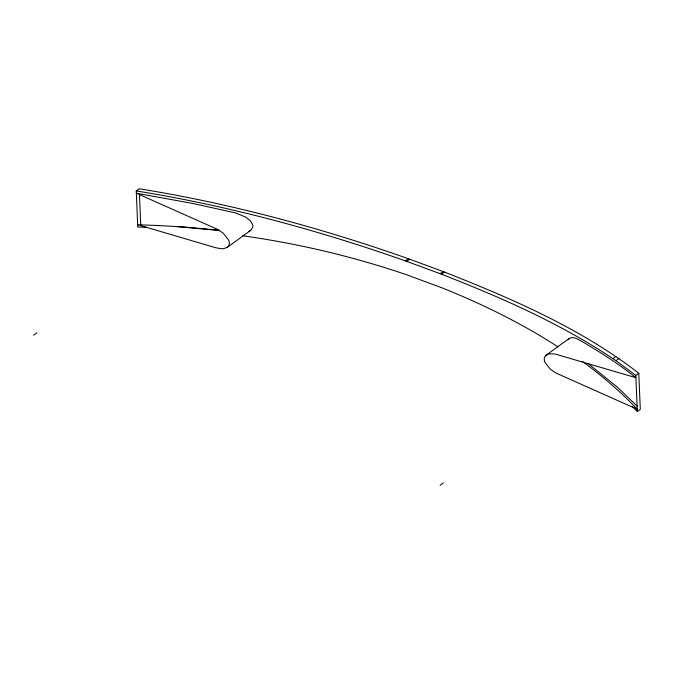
<?xml version="1.0" encoding="UTF-8"?>
<svg xmlns="http://www.w3.org/2000/svg" width="674" height="674" viewBox="0 0 674 674"><rect width="100%" height="100%" fill="white"/><g stroke="black" fill="none" stroke-linecap="round" stroke-linejoin="round"><path stroke-width="1.01" d="M568.123 339.763C571.122 335.298 577.23 338.761 580.735 340.791C599.868 351.929 618.614 363.825 635.911 377.693L554.997 353.993L549.664 353.816L547.541 354.389L544.786 356.731A7.22 4.811 54 0 0 545.03 362.494L550.304 369.15L555.789 372.966L637.233 409.236C620.51 391.577 601.958 375.73 582.344 361.382M227.686 247.072L228.789 245.707A7.22 4.811 54 0 0 228.553 239.952L223.279 233.288L217.795 229.472L136.342 193.211L193.59 203.615L235.487 212.917L245.639 217.036L250.408 220.912L252.362 224.198A4.937 3.783 40 0 1 252.506 227.686L250.795 230.272L227.686 247.072L223.92 248.622L221.401 248.757L215.587 247.703L137.665 224.754L159.511 225.554M147.151 227.374L137.766 227.028L136.249 190.927L139.215 188.771C230.887 203.523 320.858 227.896 408.377 258.715L444.436 272.035C512.358 298.868 580.659 328.263 638.784 373.253L640.3 409.354L637.334 411.511L632.507 406.607M33.7 335.138L36.91 332.813M136.249 190.927C227.913 205.68 317.884 230.061 405.411 260.88L408.377 258.715M405.411 260.88L406.742 261.369L409.708 259.212M406.742 261.369L440.164 273.711L443.13 271.555M440.164 273.711L441.47 274.192L444.436 272.035M545.898 355.367L568.999 338.567M441.47 274.192C500.824 297.36 559.749 323.149 612.902 358.652L615.868 356.495M440.13 485.229L443.332 482.896M612.902 358.652L615.969 360.666L618.934 358.509M637.334 411.511L635.818 375.41L638.784 373.253M248.824 231.494L250.795 230.272M156.444 225.436L183.825 226.961L219.008 230.205M175.434 226.464L219.64 230.516M242.657 235.782C298.161 243.533 352.923 256.516 405.984 274.545L442.043 287.857C482.323 303.982 521.457 323.242 557.92 346.824M615.969 360.666L635.818 375.41M587.905 363.353L617.148 386.986L637.545 406.548M139.476 194.963L140.731 224.872"/></g></svg>
